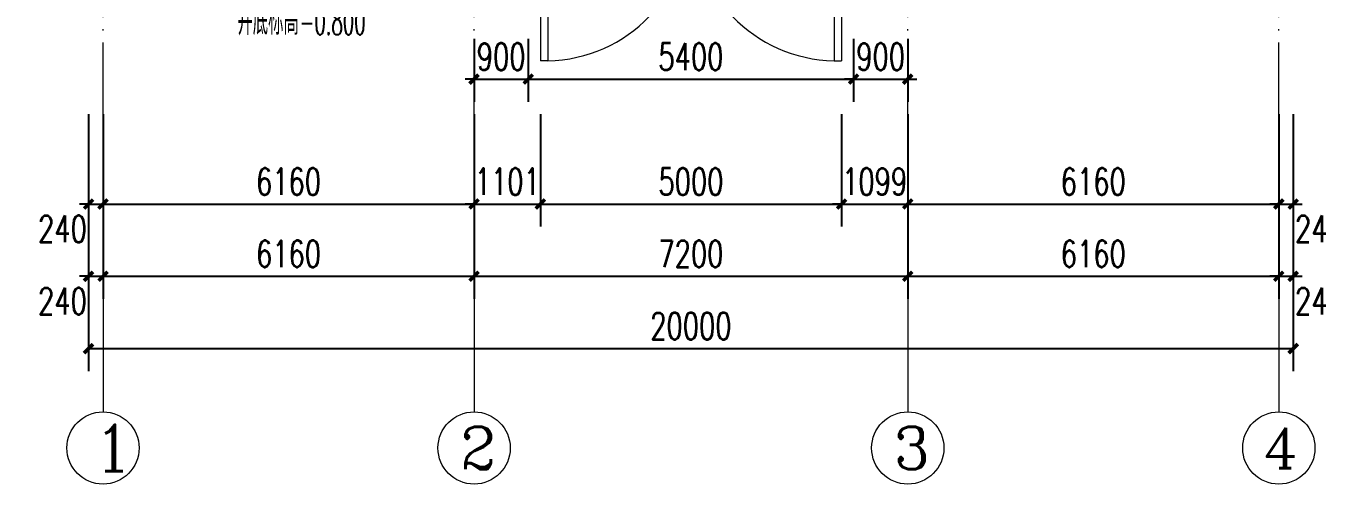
# Model space of a CAD drawing. Header units: inches. Extents: x -3733042 to -3450527, y 579159 to 997713.
# Drawn here: x -3712141 to -3690670, y 800049 to 807656 of the extents above; entities that cross this region are included whole.
import ezdxf

# ---------------------------------------------------------------- set-up
doc = ezdxf.new("R2010")
doc.units = ezdxf.units.IN
doc.header["$LTSCALE"] = 1000
doc.header["$MEASUREMENT"] = 0
doc.linetypes.add('DOTE', pattern=[2.42, 2, -0.2, 0.02, -0.2])
doc.layers.get('0').update_dxf_attribs({"lineweight": 18})
for name, color, linetype, lineweight in [('AXIS', 30, 'Continuous', 18), ('AXIS_TEXT', 7, 'Continuous', 18), ('DOTE', 14, 'DOTE', 18), ('PUB_DIM', 3, 'Continuous', 18), ('PUB_TEXT', 7, 'Continuous', 18), ('WINDOW', 4, 'Continuous', 18), ('WINDOW_TEXT', 7, 'Continuous', 18)]:
    doc.layers.add(name, color=color, linetype=linetype, lineweight=lineweight)
doc.styles.add('_TCH_AXIS', font='complex.shx', dxfattribs={"bigfont": 'gbcbig.shx'})
doc.styles.add('_TCH_DIM', font='simplex.shx', dxfattribs={"width": 0.7, "bigfont": 'gbcbig.shx'})
doc.styles.add('_TCH_DIM_T3', font='simplex.shx', dxfattribs={"width": 0.705882, "bigfont": 'gbcbig.shx'})
doc.styles.add('_TCH_WINDOW', font='simplex.shx', dxfattribs={"width": 0.7, "bigfont": 'gbcbig.shx'})
doc.styles.add('COMPLEX', font='complex.shx')
doc.dimstyles.new('_TCH_ARCH&&150', dxfattribs={"dimtxt": 446.25, "dimasz": 150, "dimexe": 375, "dimexo": 450, "dimgap": 150, "dimtad": 1, "dimdec": 0, "dimzin": 0, "dimdsep": 46, "dimtxsty": '_TCH_DIM_T3', "dimblk": 'ARCHTICK', "dimcen": 0.09, "dimdle": 300, "dimclrt": 7, "dimazin": 2, "dimtfac": 1, "dimtdec": 0, "dimtix": 1, "dimtmove": 2, "dimatfit": 3, "dimfxl": 1, "dimtolj": 1, "dimarcsym": 0})

# ---------------------------------------------------------------- blocks, each defined once
blk = doc.blocks.new('_ArchTick_2')
at = {"color": 0, "linetype": 'ByBlock'}
blk.add_lwpolyline([(-0.5, -0.5, 0.4, 0.4, 0), (0.5, 0.5, 0.4, 0.4, 0)], format="xyseb", dxfattribs=at)
blk = doc.blocks.new('*X136')
at = {"layer": 'PUB_DIM', "color": 0, "lineweight": -2}
for p, q in [((-3698400, 807440), (-3698400, 806397)), ((-3697500, 807440), (-3697500, 806397)), ((-3698400, 806772), (-3698550, 806772)), ((-3698400, 806772), (-3697500, 806772)), ((-3697500, 806772), (-3697350, 806772))]:
    blk.add_line(p, q, dxfattribs=at)
at = {"layer": 'PUB_DIM', "color": 0, "lineweight": -2, "xscale": 150, "yscale": 150, "zscale": 150}
blk.add_blockref('_ArchTick_2', (-3698400, 806772), dxfattribs=at)
at = {"layer": 'PUB_DIM', "color": 0, "lineweight": -2, "xscale": 150, "yscale": 150, "zscale": 150, "rotation": 180}
blk.add_blockref('_ArchTick_2', (-3697500, 806772), dxfattribs=at)
at = {"layer": 'PUB_DIM', "color": 7, "insert": (-3697950, 807145), "char_height": 446.2, "width": 1215, "attachment_point": 5, "style": '_TCH_DIM_T3'}
blk.add_mtext('900', dxfattribs=at)
blk = doc.blocks.new('_ARCHTICK')
at = {"color": 0, "linetype": 'ByBlock', "const_width": 0.4}
blk.add_lwpolyline([(-0.5, -0.5), (0.5, 0.5)], dxfattribs=at)
blk = doc.blocks.new('*X137')
at = {"layer": 'PUB_DIM', "color": 0, "lineweight": -2}
for p, q in [((-3703800, 807440), (-3703800, 806397)), ((-3698400, 807440), (-3698400, 806397)), ((-3703800, 806772), (-3698400, 806772))]:
    blk.add_line(p, q, dxfattribs=at)
at = {"layer": 'PUB_DIM', "color": 0, "lineweight": -2, "xscale": 150, "yscale": 150, "zscale": 150, "rotation": 180}
blk.add_blockref('_ArchTick_2', (-3703800, 806772), dxfattribs=at)
at = {"layer": 'PUB_DIM', "color": 0, "lineweight": -2, "xscale": 150, "yscale": 150, "zscale": 150}
blk.add_blockref('_ArchTick_2', (-3698400, 806772), dxfattribs=at)
at = {"layer": 'PUB_DIM', "color": 7, "insert": (-3701100, 807145), "char_height": 446.2, "width": 1620, "attachment_point": 5, "style": '_TCH_DIM_T3'}
blk.add_mtext('5400', dxfattribs=at)
blk = doc.blocks.new('*X138')
at = {"layer": 'PUB_DIM', "color": 0, "lineweight": -2}
for p, q in [((-3704700, 807440), (-3704700, 806397)), ((-3703800, 807440), (-3703800, 806397)), ((-3704700, 806772), (-3704850, 806772)), ((-3704700, 806772), (-3703800, 806772)), ((-3703800, 806772), (-3703650, 806772))]:
    blk.add_line(p, q, dxfattribs=at)
at = {"layer": 'PUB_DIM', "color": 0, "lineweight": -2, "xscale": 150, "yscale": 150, "zscale": 150}
blk.add_blockref('_ArchTick_2', (-3704700, 806772), dxfattribs=at)
at = {"layer": 'PUB_DIM', "color": 0, "lineweight": -2, "xscale": 150, "yscale": 150, "zscale": 150, "rotation": 180}
blk.add_blockref('_ArchTick_2', (-3703800, 806772), dxfattribs=at)
at = {"layer": 'PUB_DIM', "color": 7, "insert": (-3704250, 807145), "char_height": 446.2, "width": 1215, "attachment_point": 5, "style": '_TCH_DIM_T3'}
blk.add_mtext('900', dxfattribs=at)
blk = doc.blocks.new('*X610')
at = {"layer": 'AXIS', "color": 0, "lineweight": -2}
for p, q in [((-3711100, 806188), (-3711100, 804324)), ((-3710860, 806188), (-3710860, 804324)), ((-3711100, 804699), (-3711250, 804699)), ((-3711100, 804699), (-3710860, 804699)), ((-3710860, 804699), (-3710710, 804699))]:
    blk.add_line(p, q, dxfattribs=at)
at = {"layer": 'AXIS', "color": 0, "lineweight": -2, "xscale": 150, "yscale": 150, "zscale": 150}
blk.add_blockref('_ArchTick_2', (-3711100, 804699), dxfattribs=at)
at = {"layer": 'AXIS', "color": 0, "lineweight": -2, "xscale": 150, "yscale": 150, "zscale": 150, "rotation": 180}
blk.add_blockref('_ArchTick_2', (-3710860, 804699), dxfattribs=at)
at = {"layer": 'AXIS', "color": 7, "insert": (-3711533, 804286), "char_height": 446.2, "width": 1215, "attachment_point": 5, "style": '_TCH_DIM_T3'}
blk.add_mtext('240', dxfattribs=at)
blk = doc.blocks.new('*X611')
at = {"layer": 'AXIS', "color": 0, "lineweight": -2}
for p, q in [((-3710860, 806188), (-3710860, 804324)), ((-3704700, 806188), (-3704700, 804324)), ((-3710860, 804699), (-3704700, 804699))]:
    blk.add_line(p, q, dxfattribs=at)
at = {"layer": 'AXIS', "color": 0, "lineweight": -2, "xscale": 150, "yscale": 150, "zscale": 150, "rotation": 180}
blk.add_blockref('_ArchTick_2', (-3710860, 804699), dxfattribs=at)
at = {"layer": 'AXIS', "color": 0, "lineweight": -2, "xscale": 150, "yscale": 150, "zscale": 150}
blk.add_blockref('_ArchTick_2', (-3704700, 804699), dxfattribs=at)
at = {"layer": 'AXIS', "color": 7, "insert": (-3707780, 805072), "char_height": 446.2, "width": 1530, "attachment_point": 5, "style": '_TCH_DIM_T3'}
blk.add_mtext('6160', dxfattribs=at)
blk = doc.blocks.new('*X612')
at = {"layer": 'AXIS', "color": 0, "lineweight": -2}
for p, q in [((-3704700, 806188), (-3704700, 804324)), ((-3703599, 806188), (-3703599, 804324)), ((-3704700, 804699), (-3704850, 804699)), ((-3704700, 804699), (-3703599, 804699)), ((-3703599, 804699), (-3703449, 804699))]:
    blk.add_line(p, q, dxfattribs=at)
at = {"layer": 'AXIS', "color": 0, "lineweight": -2, "xscale": 150, "yscale": 150, "zscale": 150}
blk.add_blockref('_ArchTick_2', (-3704700, 804699), dxfattribs=at)
at = {"layer": 'AXIS', "color": 0, "lineweight": -2, "xscale": 150, "yscale": 150, "zscale": 150, "rotation": 180}
blk.add_blockref('_ArchTick_2', (-3703599, 804699), dxfattribs=at)
at = {"layer": 'AXIS', "color": 7, "insert": (-3704149, 805072), "char_height": 446.2, "width": 1260, "attachment_point": 5, "style": '_TCH_DIM_T3'}
blk.add_mtext('1101', dxfattribs=at)
blk = doc.blocks.new('*X613')
at = {"layer": 'AXIS', "color": 0, "lineweight": -2}
for p, q in [((-3703599, 806188), (-3703599, 804324)), ((-3698599, 806188), (-3698599, 804324)), ((-3703599, 804699), (-3698599, 804699))]:
    blk.add_line(p, q, dxfattribs=at)
at = {"layer": 'AXIS', "color": 0, "lineweight": -2, "xscale": 150, "yscale": 150, "zscale": 150, "rotation": 180}
blk.add_blockref('_ArchTick_2', (-3703599, 804699), dxfattribs=at)
at = {"layer": 'AXIS', "color": 0, "lineweight": -2, "xscale": 150, "yscale": 150, "zscale": 150}
blk.add_blockref('_ArchTick_2', (-3698599, 804699), dxfattribs=at)
at = {"layer": 'AXIS', "color": 7, "insert": (-3701099, 805072), "char_height": 446.2, "width": 1620, "attachment_point": 5, "style": '_TCH_DIM_T3'}
blk.add_mtext('5000', dxfattribs=at)
blk = doc.blocks.new('*X614')
at = {"layer": 'AXIS', "color": 0, "lineweight": -2}
for p, q in [((-3698599, 806188), (-3698599, 804324)), ((-3697500, 806188), (-3697500, 804324)), ((-3698599, 804699), (-3698749, 804699)), ((-3698599, 804699), (-3697500, 804699)), ((-3697500, 804699), (-3697350, 804699))]:
    blk.add_line(p, q, dxfattribs=at)
at = {"layer": 'AXIS', "color": 0, "lineweight": -2, "xscale": 150, "yscale": 150, "zscale": 150}
blk.add_blockref('_ArchTick_2', (-3698599, 804699), dxfattribs=at)
at = {"layer": 'AXIS', "color": 0, "lineweight": -2, "xscale": 150, "yscale": 150, "zscale": 150, "rotation": 180}
blk.add_blockref('_ArchTick_2', (-3697500, 804699), dxfattribs=at)
at = {"layer": 'AXIS', "color": 7, "insert": (-3698049, 805072), "char_height": 446.2, "width": 1530, "attachment_point": 5, "style": '_TCH_DIM_T3'}
blk.add_mtext('1099', dxfattribs=at)
blk = doc.blocks.new('*X615')
at = {"layer": 'AXIS', "color": 0, "lineweight": -2}
for p, q in [((-3697500, 806188), (-3697500, 804324)), ((-3691340, 806188), (-3691340, 804324)), ((-3697500, 804699), (-3691340, 804699))]:
    blk.add_line(p, q, dxfattribs=at)
at = {"layer": 'AXIS', "color": 0, "lineweight": -2, "xscale": 150, "yscale": 150, "zscale": 150, "rotation": 180}
blk.add_blockref('_ArchTick_2', (-3697500, 804699), dxfattribs=at)
at = {"layer": 'AXIS', "color": 0, "lineweight": -2, "xscale": 150, "yscale": 150, "zscale": 150}
blk.add_blockref('_ArchTick_2', (-3691340, 804699), dxfattribs=at)
at = {"layer": 'AXIS', "color": 7, "insert": (-3694420, 805072), "char_height": 446.2, "width": 1530, "attachment_point": 5, "style": '_TCH_DIM_T3'}
blk.add_mtext('6160', dxfattribs=at)
blk = doc.blocks.new('*X616')
at = {"layer": 'AXIS', "color": 0, "lineweight": -2}
for p, q in [((-3691340, 806188), (-3691340, 804324)), ((-3691100, 806188), (-3691100, 804324)), ((-3691340, 804699), (-3691490, 804699)), ((-3691340, 804699), (-3691100, 804699)), ((-3691100, 804699), (-3690950, 804699))]:
    blk.add_line(p, q, dxfattribs=at)
at = {"layer": 'AXIS', "color": 0, "lineweight": -2, "xscale": 150, "yscale": 150, "zscale": 150}
blk.add_blockref('_ArchTick_2', (-3691340, 804699), dxfattribs=at)
at = {"layer": 'AXIS', "color": 0, "lineweight": -2, "xscale": 150, "yscale": 150, "zscale": 150, "rotation": 180}
blk.add_blockref('_ArchTick_2', (-3691100, 804699), dxfattribs=at)
at = {"layer": 'AXIS', "color": 7, "insert": (-3690666, 804286), "char_height": 446.2, "width": 1215, "attachment_point": 5, "style": '_TCH_DIM_T3'}
blk.add_mtext('240', dxfattribs=at)
blk = doc.blocks.new('*X617')
at = {"layer": 'AXIS', "color": 0, "lineweight": -2}
for p, q in [((-3711100, 804988), (-3711100, 803124)), ((-3710860, 804988), (-3710860, 803124)), ((-3711100, 803499), (-3711250, 803499)), ((-3711100, 803499), (-3710860, 803499)), ((-3710860, 803499), (-3710710, 803499))]:
    blk.add_line(p, q, dxfattribs=at)
at = {"layer": 'AXIS', "color": 0, "lineweight": -2, "xscale": 150, "yscale": 150, "zscale": 150}
blk.add_blockref('_ArchTick_2', (-3711100, 803499), dxfattribs=at)
at = {"layer": 'AXIS', "color": 0, "lineweight": -2, "xscale": 150, "yscale": 150, "zscale": 150, "rotation": 180}
blk.add_blockref('_ArchTick_2', (-3710860, 803499), dxfattribs=at)
at = {"layer": 'AXIS', "color": 7, "insert": (-3711533, 803086), "char_height": 446.2, "width": 1215, "attachment_point": 5, "style": '_TCH_DIM_T3'}
blk.add_mtext('240', dxfattribs=at)
blk = doc.blocks.new('*X618')
at = {"layer": 'AXIS', "color": 0, "lineweight": -2}
for p, q in [((-3710860, 804988), (-3710860, 803124)), ((-3704700, 804988), (-3704700, 803124)), ((-3710860, 803499), (-3704700, 803499))]:
    blk.add_line(p, q, dxfattribs=at)
at = {"layer": 'AXIS', "color": 0, "lineweight": -2, "xscale": 150, "yscale": 150, "zscale": 150, "rotation": 180}
blk.add_blockref('_ArchTick_2', (-3710860, 803499), dxfattribs=at)
at = {"layer": 'AXIS', "color": 0, "lineweight": -2, "xscale": 150, "yscale": 150, "zscale": 150}
blk.add_blockref('_ArchTick_2', (-3704700, 803499), dxfattribs=at)
at = {"layer": 'AXIS', "color": 7, "insert": (-3707780, 803872), "char_height": 446.2, "width": 1530, "attachment_point": 5, "style": '_TCH_DIM_T3'}
blk.add_mtext('6160', dxfattribs=at)
blk = doc.blocks.new('*X619')
at = {"layer": 'AXIS', "color": 0, "lineweight": -2}
for p, q in [((-3704700, 804988), (-3704700, 803124)), ((-3697500, 804988), (-3697500, 803124)), ((-3704700, 803499), (-3697500, 803499))]:
    blk.add_line(p, q, dxfattribs=at)
at = {"layer": 'AXIS', "color": 0, "lineweight": -2, "xscale": 150, "yscale": 150, "zscale": 150, "rotation": 180}
blk.add_blockref('_ArchTick_2', (-3704700, 803499), dxfattribs=at)
at = {"layer": 'AXIS', "color": 0, "lineweight": -2, "xscale": 150, "yscale": 150, "zscale": 150}
blk.add_blockref('_ArchTick_2', (-3697500, 803499), dxfattribs=at)
at = {"layer": 'AXIS', "color": 7, "insert": (-3701100, 803872), "char_height": 446.2, "width": 1665, "attachment_point": 5, "style": '_TCH_DIM_T3'}
blk.add_mtext('7200', dxfattribs=at)
blk = doc.blocks.new('*X620')
at = {"layer": 'AXIS', "color": 0, "lineweight": -2}
for p, q in [((-3697500, 804988), (-3697500, 803124)), ((-3691340, 804988), (-3691340, 803124)), ((-3697500, 803499), (-3691340, 803499))]:
    blk.add_line(p, q, dxfattribs=at)
at = {"layer": 'AXIS', "color": 0, "lineweight": -2, "xscale": 150, "yscale": 150, "zscale": 150, "rotation": 180}
blk.add_blockref('_ArchTick_2', (-3697500, 803499), dxfattribs=at)
at = {"layer": 'AXIS', "color": 0, "lineweight": -2, "xscale": 150, "yscale": 150, "zscale": 150}
blk.add_blockref('_ArchTick_2', (-3691340, 803499), dxfattribs=at)
at = {"layer": 'AXIS', "color": 7, "insert": (-3694420, 803872), "char_height": 446.2, "width": 1530, "attachment_point": 5, "style": '_TCH_DIM_T3'}
blk.add_mtext('6160', dxfattribs=at)
blk = doc.blocks.new('*X621')
at = {"layer": 'AXIS', "color": 0, "lineweight": -2}
for p, q in [((-3691340, 804988), (-3691340, 803124)), ((-3691100, 804988), (-3691100, 803124)), ((-3691340, 803499), (-3691490, 803499)), ((-3691340, 803499), (-3691100, 803499)), ((-3691100, 803499), (-3690950, 803499))]:
    blk.add_line(p, q, dxfattribs=at)
at = {"layer": 'AXIS', "color": 0, "lineweight": -2, "xscale": 150, "yscale": 150, "zscale": 150}
blk.add_blockref('_ArchTick_2', (-3691340, 803499), dxfattribs=at)
at = {"layer": 'AXIS', "color": 0, "lineweight": -2, "xscale": 150, "yscale": 150, "zscale": 150, "rotation": 180}
blk.add_blockref('_ArchTick_2', (-3691100, 803499), dxfattribs=at)
at = {"layer": 'AXIS', "color": 7, "insert": (-3690666, 803086), "char_height": 446.2, "width": 1215, "attachment_point": 5, "style": '_TCH_DIM_T3'}
blk.add_mtext('240', dxfattribs=at)
blk = doc.blocks.new('*X622')
at = {"layer": 'AXIS', "color": 0, "lineweight": -2}
for p, q in [((-3711100, 804538), (-3711100, 801924)), ((-3691100, 804538), (-3691100, 801924)), ((-3711100, 802299), (-3691100, 802299))]:
    blk.add_line(p, q, dxfattribs=at)
at = {"layer": 'AXIS', "color": 0, "lineweight": -2, "xscale": 150, "yscale": 150, "zscale": 150, "rotation": 180}
blk.add_blockref('_ArchTick_2', (-3711100, 802299), dxfattribs=at)
at = {"layer": 'AXIS', "color": 0, "lineweight": -2, "xscale": 150, "yscale": 150, "zscale": 150}
blk.add_blockref('_ArchTick_2', (-3691100, 802299), dxfattribs=at)
at = {"layer": 'AXIS', "color": 7, "insert": (-3701100, 802672), "char_height": 446.2, "width": 2115, "attachment_point": 5, "style": '_TCH_DIM_T3'}
blk.add_mtext('20000', dxfattribs=at)
blk = doc.blocks.new('$DorLib2D$00000002')
for p, q in [((-0.5, 0), (-0.5, 0.4875)), ((-0.475, 0.4875), (-0.5, 0.4875)), ((-0.475, 0), (-0.475, 0.4875)), ((0.475, 0), (0.475, 0.4875)), ((0.475, 0.4875), (0.5, 0.4875)), ((0.5, 0), (0.5, 0.4875)), ((-0.5, 0), (-0.475, 0)), ((0.5, 0), (0.475, 0))]:
    blk.add_line(p, q)
at = {"lineweight": 13}
for centre, start, end in [((-0.4875, 0), 0, 88.5307), ((0.4875, 0), 91.4693, 180)]:
    blk.add_arc(centre, 0.4875, start, end, dxfattribs=at)
blk = doc.blocks.new('_AXISO')
blk.add_circle((0, 0), 0.5)
at = {"layer": 'AXIS_TEXT', "style": 'COMPLEX', "width": 1.04167}
blk.add_attdef('A', (-0.25, -0.28), '', height=0.56, dxfattribs=at)

msp = doc.modelspace()

# ---------------------------------------------------------------- linework, layer by layer
at = {"layer": 'AXIS'}
for p, q in [((-3710859.6, 805437.8), (-3710859.6, 801248.7)), ((-3704699.6, 805437.8), (-3704699.6, 801248.7)), ((-3697499.6, 805437.8), (-3697499.6, 801248.7)), ((-3691339.6, 805437.8), (-3691339.6, 801248.7))]:
    msp.add_line(p, q, dxfattribs=at)
at = {"layer": 'DOTE'}
for p, q in [((-3710859.6, 805380.6), (-3710859.6, 865343.1)), ((-3704699.6, 805380.6), (-3704699.6, 865343.1)), ((-3697499.6, 805380.6), (-3697499.6, 865343.1)), ((-3691339.6, 805380.6), (-3691339.6, 865343.1))]:
    msp.add_line(p, q, dxfattribs=at)

# ---------------------------------------------------------------- block references
at = {"layer": 'AXIS'}
ref = msp.add_blockref('_AXISO', (-3710859.6, 800648.7), dxfattribs=dict(at, xscale=1200, yscale=1200, zscale=1200))
ref.add_attrib('A', '1', (-3711025, 800262.6), dxfattribs={"layer": 'AXIS_TEXT', "height": 772.1, "style": '_TCH_AXIS'})
ref = msp.add_blockref('_AXISO', (-3704699.6, 800648.7), dxfattribs=dict(at, xscale=1200, yscale=1200, zscale=1200))
ref.add_attrib('A', '2', (-3704932.5, 800299.2), dxfattribs={"layer": 'AXIS_TEXT', "height": 698.9, "style": '_TCH_AXIS'})
ref = msp.add_blockref('_AXISO', (-3697499.6, 800648.7), dxfattribs=dict(at, xscale=1200, yscale=1200, zscale=1200))
ref.add_attrib('A', '3', (-3697732.5, 800299.2), dxfattribs={"layer": 'AXIS_TEXT', "height": 698.9, "style": '_TCH_AXIS'})
ref = msp.add_blockref('_AXISO', (-3691339.6, 800648.7), dxfattribs=dict(at, xscale=1200, yscale=1200, zscale=1200))
ref.add_attrib('A', '4', (-3691594.1, 800314.6), dxfattribs={"layer": 'AXIS_TEXT', "height": 668.2, "style": '_TCH_AXIS'})
at = {"layer": 'WINDOW'}
ref = msp.add_blockref('$DorLib2D$00000002', (-3701098.9, 809510.8), dxfattribs=dict(at, xscale=5000, yscale=5000, zscale=5000, rotation=180))
ref.add_attrib('A', 'GM5045', (-3701723.7, 809946.9), dxfattribs={"layer": 'WINDOW_TEXT', "height": 446.25, "style": '_TCH_WINDOW', "width": 0.494118})

# ---------------------------------------------------------------- texts
at = {"layer": 'PUB_TEXT', "style": '_TCH_DIM'}
for s, height, width, p in [('井底标高', 506.38, 0.7, (-3708628.5, 807507)), ('-0.800', 446.25, 0.494118, (-3707596.4, 807507))]:
    msp.add_text(s, height=height, dxfattribs=dict(at, width=width)).set_placement(p)

# ---------------------------------------------------------------- dimensions: what is measured, and where the dimension line sits
at = {"layer": 'AXIS'}
for base, p1, p2, picture, middle in [((-3710859.6, 804698.7), (-3711099.6, 806637.8), (-3710859.6, 806637.8), '*X610', (-3711533.1, 804286.2)), ((-3691099.6, 804698.7), (-3691339.6, 806637.8), (-3691099.6, 806637.8), '*X616', (-3690666.1, 804286.2)), ((-3710859.6, 803498.7), (-3711099.6, 805437.8), (-3710859.6, 805437.8), '*X617', (-3711533.1, 803086.2)), ((-3691099.6, 803498.7), (-3691339.6, 805437.8), (-3691099.6, 805437.8), '*X621', (-3690666.1, 803086.2))]:
    dim = msp.add_linear_dim(base=base, p1=p1, p2=p2, dimstyle='_TCH_ARCH&&150', override={"dimsah": 1, "dimtzin": 0}, dxfattribs=at)
    dim.commit()
    dim.dimension.update_dxf_attribs({"geometry": picture, "text_midpoint": middle, "dimtype": 160})
for base, p1, p2, picture, middle in [((-3704699.6, 804698.7), (-3710859.6, 806637.8), (-3704699.6, 806637.8), '*X611', (-3707779.6, 805071.8)), ((-3703598.9, 804698.7), (-3704699.6, 806637.8), (-3703598.9, 806637.8), '*X612', (-3704149.2, 805071.8)), ((-3698598.9, 804698.7), (-3703598.9, 806637.8), (-3698598.9, 806637.8), '*X613', (-3701098.9, 805071.8)), ((-3697499.6, 804698.7), (-3698598.9, 806637.8), (-3697499.6, 806637.8), '*X614', (-3698049.2, 805071.8)), ((-3691339.6, 804698.7), (-3697499.6, 806637.8), (-3691339.6, 806637.8), '*X615', (-3694419.6, 805071.8)), ((-3704699.6, 803498.7), (-3710859.6, 805437.8), (-3704699.6, 805437.8), '*X618', (-3707779.6, 803871.8)), ((-3697499.6, 803498.7), (-3704699.6, 805437.8), (-3697499.6, 805437.8), '*X619', (-3701099.6, 803871.8)), ((-3691339.6, 803498.7), (-3697499.6, 805437.8), (-3691339.6, 805437.8), '*X620', (-3694419.6, 803871.8)), ((-3691099.6, 802298.7), (-3711099.6, 804987.8), (-3691099.6, 804987.8), '*X622', (-3701099.6, 802671.8))]:
    dim = msp.add_linear_dim(base=base, p1=p1, p2=p2, dimstyle='_TCH_ARCH&&150', override={"dimsah": 1, "dimtzin": 0}, dxfattribs=at)
    dim.commit()
    dim.dimension.update_dxf_attribs({"geometry": picture, "text_midpoint": middle})
at = {"layer": 'PUB_DIM'}
for base, p1, p2, picture, middle in [((-3703799.9, 806772.3), (-3704699.6, 807890.1), (-3703799.9, 807890.1), '*X138', (-3704249.7, 807145.5)), ((-3698399.9, 806772.3), (-3703799.9, 807890.1), (-3698399.9, 807890.1), '*X137', (-3701099.9, 807145.5)), ((-3697499.6, 806772.3), (-3698399.9, 807890.1), (-3697499.6, 807890.1), '*X136', (-3697949.7, 807145.5))]:
    dim = msp.add_linear_dim(base=base, p1=p1, p2=p2, angle=0, dimstyle='_TCH_ARCH&&150', override={"dimsah": 1, "dimtzin": 0}, dxfattribs=at)
    dim.commit()
    dim.dimension.update_dxf_attribs({"geometry": picture, "text_midpoint": middle})

doc.saveas('drawing.dxf')
